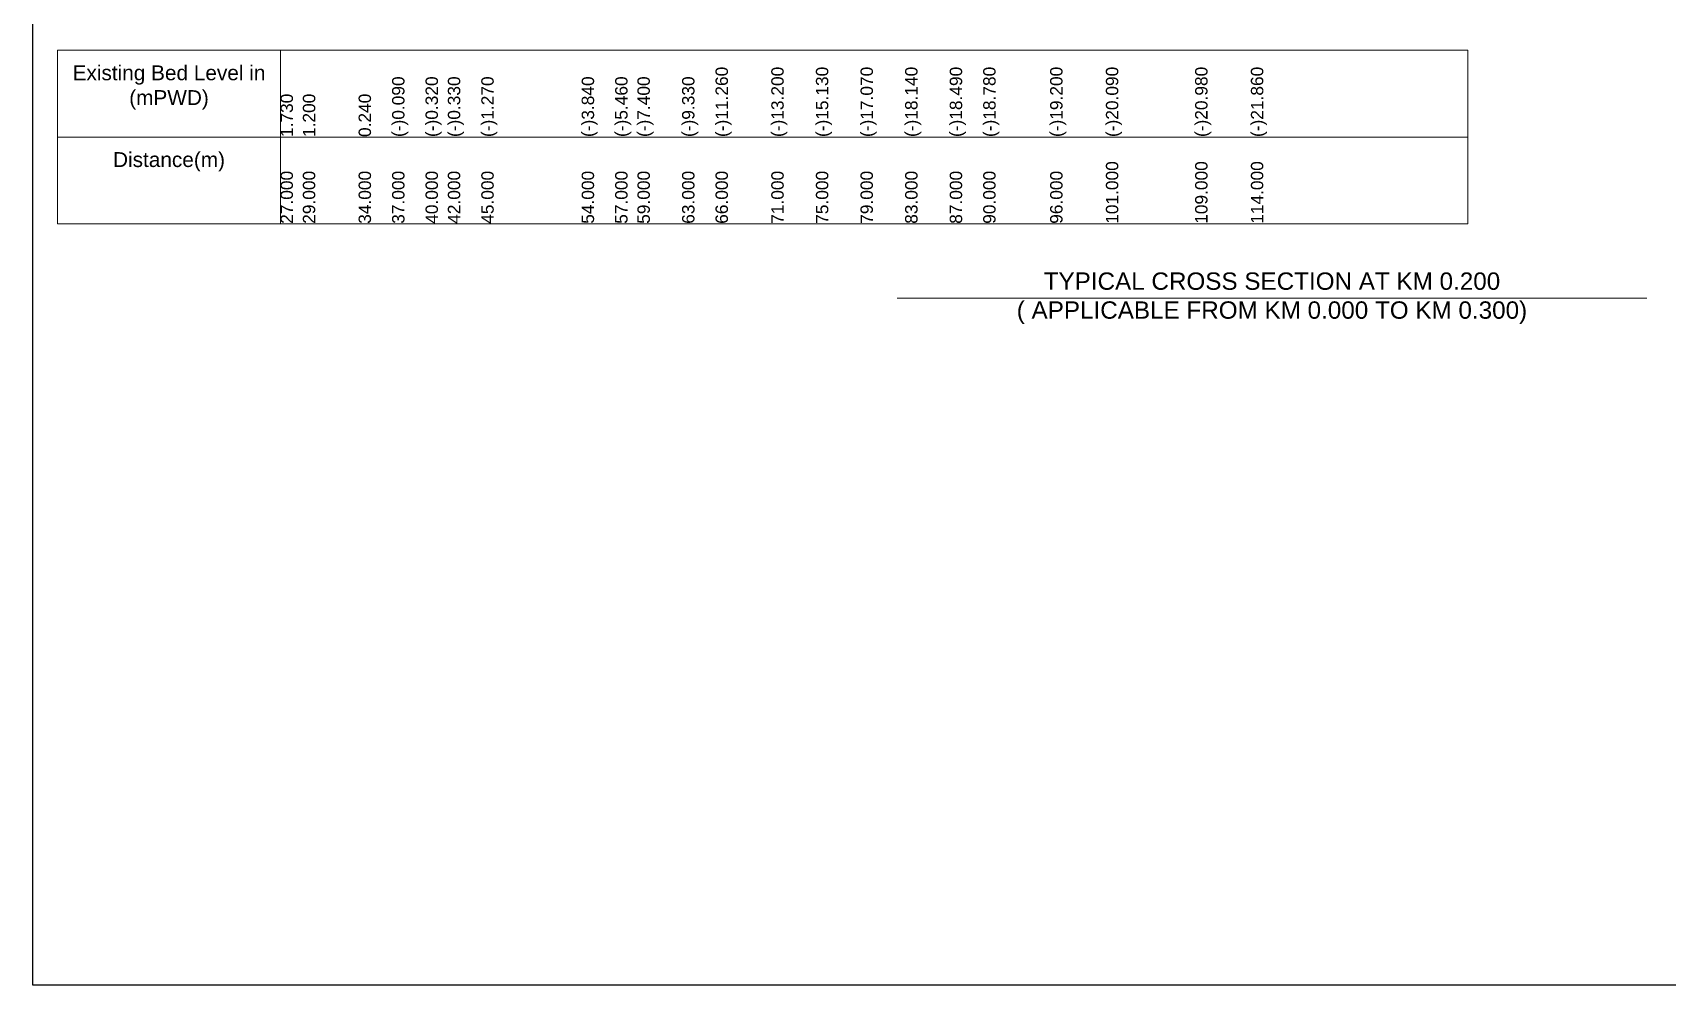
# Model space of a CAD drawing. Header units: inches. Extents: x 89000 to 305017, y -7071 to 0.
# Drawn here: x 145000 to 151595, y -7071 to -3229 of the extents above; entities that cross this region are included whole.
import ezdxf

# ---------------------------------------------------------------- set-up
doc = ezdxf.new("R2010")
doc.units = ezdxf.units.IN
doc.header["$LTSCALE"] = 7
doc.header["$MEASUREMENT"] = 0
for name, color, linetype, lineweight in [('Cross section Data Border', 7, 'Continuous', 9), ('Cross Section Labels', 7, 'Continuous', 9), ('Long Section Labels', 7, 'Continuous', 9)]:
    doc.layers.add(name, color=color, linetype=linetype, lineweight=lineweight)
doc.styles.get("Standard").update_dxf_attribs({"font": 'arial.ttf'})

msp = doc.modelspace()

# ---------------------------------------------------------------- linework, layer by layer
msp.add_lwpolyline([(145000, 0), (155000, 0), (155000, -7071), (145000, -7071)], close=True)
at = {"layer": 'Cross section Data Border'}
msp.add_lwpolyline([(145100, -3300), (150790.59691, -3300), (150790.59691, -4000), (145100, -4000)], close=True, dxfattribs=at)
for points in [[(146000, -3300), (146000, -4000)], [(145100, -3650), (150790.59691, -3650)]]:
    msp.add_lwpolyline(points, dxfattribs=at)
at = {"layer": 'Cross Section Labels'}
msp.add_lwpolyline([(148488, -4300), (150000, -4300), (151512, -4300)], dxfattribs=at)

# ---------------------------------------------------------------- texts
at = {"layer": 'Cross section Data Border', "char_height": 60, "width": 800, "attachment_point": 5}
for s, insert in [('Existing Bed Level in (mPWD)', (145550, -3450)), ('Distance(m)', (145550, -3750))]:
    msp.add_mtext(s, dxfattribs=dict(at, insert=insert))
at = {"layer": 'Cross Section Labels', "insert": (150000, -4300), "char_height": 70, "attachment_point": 5}
msp.add_mtext('TYPICAL CROSS SECTION AT KM 0.200^J( APPLICABLE FROM KM 0.000 TO KM 0.300)', dxfattribs=at)
at = {"layer": 'Long Section Labels', "char_height": 50, "attachment_point": 1, "rotation": 90}
for s, insert in [('(-)0.090', (146450, -3650)), ('(-)0.320', (146585, -3650)), ('(-)0.330', (146675, -3650)), ('(-)1.270', (146810, -3650)), ('(-)3.840', (147215, -3650)), ('(-)5.460', (147350, -3650)), ('(-)7.400', (147440, -3650)), ('(-)9.330', (147620, -3650)), ('(-)11.260', (147755, -3650)), ('(-)13.200', (147980, -3650)), ('(-)15.130', (148160, -3650)), ('(-)17.070', (148340, -3650)), ('(-)18.140', (148520, -3650)), ('(-)18.490', (148700, -3650)), ('(-)18.780', (148835, -3650)), ('(-)19.200', (149105, -3650)), ('(-)20.090', (149330, -3650)), ('(-)20.980', (149690, -3650)), ('(-)21.860', (149915, -3650)), ('1.730', (146000, -3650)), ('1.200', (146090, -3650)), ('0.240', (146315, -3650)), ('101.000', (149330, -4000)), ('109.000', (149690, -4000)), ('114.000', (149915, -4000)), ('27.000', (146000, -4000)), ('29.000', (146090, -4000)), ('34.000', (146315, -4000)), ('37.000', (146450, -4000)), ('40.000', (146585, -4000)), ('42.000', (146675, -4000)), ('45.000', (146810, -4000)), ('54.000', (147215, -4000)), ('57.000', (147350, -4000)), ('59.000', (147440, -4000)), ('63.000', (147620, -4000)), ('66.000', (147755, -4000)), ('71.000', (147980, -4000)), ('75.000', (148160, -4000)), ('79.000', (148340, -4000)), ('83.000', (148520, -4000)), ('87.000', (148700, -4000)), ('90.000', (148835, -4000)), ('96.000', (149105, -4000))]:
    msp.add_mtext(s, dxfattribs=dict(at, insert=insert))

doc.saveas('drawing.dxf')
